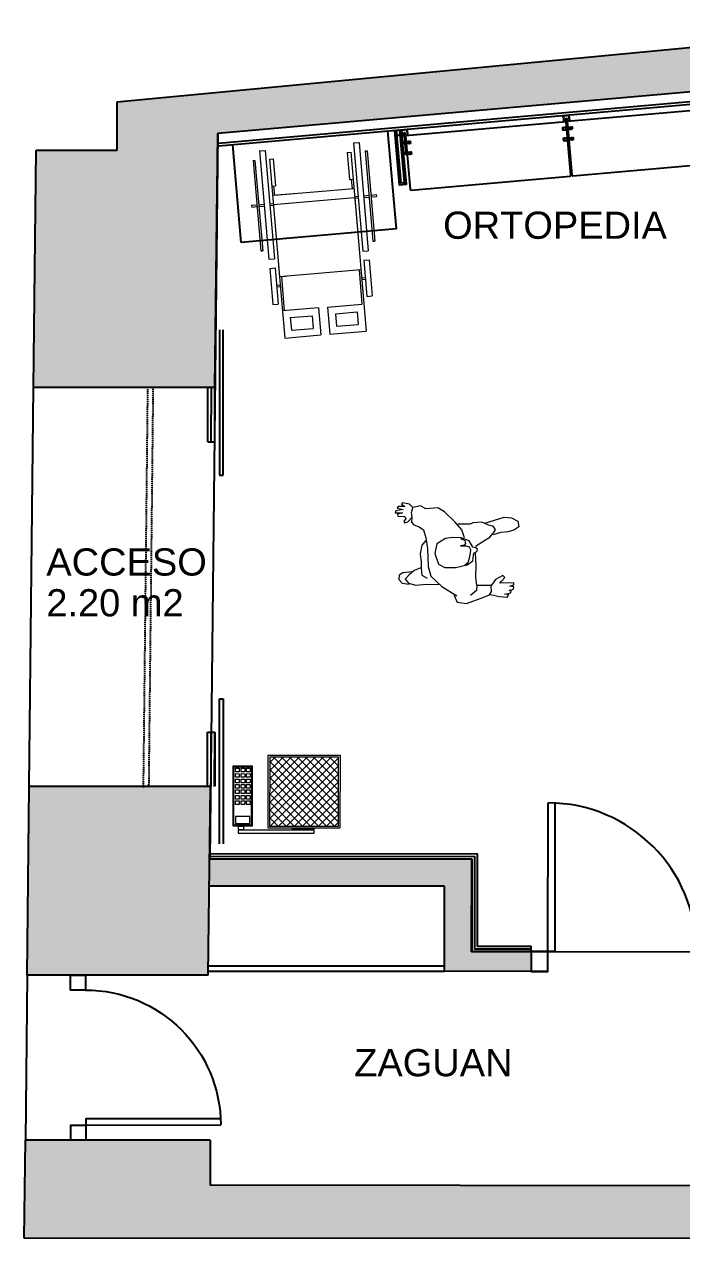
# Model space of a CAD drawing. Header units: millimetres. Extents: x 750 to 30081, y 716 to 7419.
# Drawn here: x 750 to 4374, y 716 to 7419 of the extents above; entities that cross this region are included whole.
import ezdxf

# ---------------------------------------------------------------- set-up
doc = ezdxf.new("R2010")
doc.units = ezdxf.units.MM
doc.set_wipeout_variables(frame=1)
doc.linetypes.add('CONTINUA', pattern=[0])
doc.linetypes.add('HIDDEN', pattern=[0.375, 0.25, -0.125])
for name, color, linetype in [('AREA', 1, 'Continuous'), ('CARPINTERIA', 4, 'Continuous'), ('Cotas bloques dinámicos PM espacio', 7, 'Continuous'), ('Linea Capa Color 0000 JB', 7, 'Continuous'), ('Linea Capa Color 0140 Blau Vidre JB', 140, 'Continuous'), ('MURO', 2, 'Continuous'), ('NIVEL_9', 7, 'Continuous'), ('RELLENO', 164, 'CONTINUA')]:
    doc.layers.add(name, color=color, linetype=linetype)
doc.layers.add('AREA PERIMETRO', color=3, linetype='Continuous', plot=False)
doc.layers.add('CONCEP 2D', color=255, linetype='Continuous', lineweight=15)
doc.styles.add('STYLE1', font='Arial.ttf', dxfattribs={"width": 0.75})

# ---------------------------------------------------------------- blocks, each defined once
blk = doc.blocks.new('GFHGFH')
at = {"layer": 'CONCEP 2D'}
for p, q in [((72906.2, 32650.4), (72890.8, 32612.7)), ((72911.4, 32684.7), (72901.1, 32648.7)), ((72931.9, 32665.8), (72906.2, 32650.4)), ((72933.6, 32700.1), (72911.4, 32684.7)), ((72952.5, 32641.8), (72931.9, 32665.8)), ((72957.6, 32695), (72933.6, 32700.1)), ((72971.3, 32611), (72952.5, 32641.8)), ((72967.9, 32674.4), (72957.6, 32695)), ((72966.2, 32624.7), (72967.9, 32674.4)), ((73281.5, 32660.7), (73273, 32621.2)), ((73291.8, 32660.7), (73281.5, 32660.7)), ((73295.2, 32631.5), (73291.8, 32660.7)), ((73302.1, 32672.7), (73295.2, 32631.5)), ((73312.4, 32667.6), (73302.1, 32672.7)), ((73314.1, 32626.4), (73312.4, 32667.6)), ((73324.4, 32657.3), (73314.1, 32626.4)), ((73333, 32650.4), (73324.4, 32657.3)), ((73329.5, 32614.4), (73333, 32650.4)), ((72890.8, 32612.7), (72887.4, 32552.6)), ((72981.6, 32571.5), (72971.3, 32611)), ((73221.6, 32578.4), (73206.1, 32550.9)), ((73238.7, 32590.4), (73221.6, 32578.4)), ((73249, 32631.5), (73238.7, 32628.1)), ((73238.7, 32628.1), (73242.1, 32609.2)), ((73262.7, 32585.2), (73238.7, 32590.4)), ((73242.1, 32609.2), (73262.7, 32585.2)), ((73261, 32617.8), (73249, 32631.5)), ((73273, 32621.2), (73261, 32617.8)), ((73262.7, 32583.5), (73290.1, 32581.8)), ((73290.1, 32581.8), (73315.8, 32571.5)), ((73317.5, 32571.5), (73338.1, 32586.9)), ((73343.2, 32631.5), (73329.5, 32614.4)), ((73338.1, 32586.9), (73350.1, 32624.7)), ((73350.1, 32624.7), (73343.2, 32631.5)), ((72928.5, 32523.5), (72863.4, 32472)), ((72887.4, 32552.6), (72877.1, 32485.7)), ((72940.5, 32571.5), (72919.9, 32545.8)), ((72983.3, 32530.3), (72928.5, 32523.5)), ((72978.2, 32571.5), (72940.5, 32571.5)), ((73012.5, 32566.4), (72978.2, 32571.5)), ((73082.7, 32521.8), (72983.3, 32530.3)), ((73058.7, 32564.6), (73012.5, 32566.4)), ((73105, 32550.9), (73058.7, 32564.6)), ((73142.7, 32521.8), (73082.7, 32521.8)), ((73127.3, 32525.2), (73105, 32550.9)), ((73187.3, 32530.3), (73142.7, 32521.8)), ((73206.1, 32550.9), (73187.3, 32530.3)), ((73300.4, 32501.2), (73321, 32528.6)), ((73321, 32528.6), (73317.5, 32571.5)), ((72863.4, 32472), (72801.7, 32396.5)), ((72965.7, 32440), (72957.6, 32381.1)), ((72988, 32472.6), (72965.7, 32440)), ((73050.1, 32484.7), (72988, 32472.6)), ((73100.9, 32466.3), (73050.1, 32484.7)), ((73123.9, 32415.4), (73100.9, 32466.3)), ((73297, 32436), (73300.4, 32501.2)), ((72767.4, 32398.3), (72753.7, 32348.5)), ((72805.1, 32410.3), (72767.4, 32398.3)), ((72801.7, 32396.5), (72805.1, 32410.3)), ((72957.6, 32381.1), (72964.5, 32315.9)), ((73115.3, 32329.6), (73123.9, 32374.2)), ((73123.9, 32374.2), (73123.9, 32415.4)), ((73206.1, 32350.2), (73269.5, 32401.7)), ((73269.5, 32401.7), (73297, 32436)), ((72753.7, 32348.5), (72770.8, 32271.3)), ((72817.1, 32285.1), (72794.8, 32321.1)), ((72974.8, 32310.8), (72964.5, 32329.6)), ((72964.5, 32315.9), (72982.2, 32282.8)), ((72998.8, 32300.5), (72974.8, 32310.8)), ((73069, 32310.8), (73060.5, 32291.9)), ((73072.5, 32339.3), (73069, 32310.8)), ((73074.2, 32319.4), (73072.5, 32339.3)), ((73082.7, 32310.8), (73074.2, 32319.4)), ((73098.2, 32312.5), (73082.7, 32310.8)), ((73093.6, 32289.1), (73115.3, 32329.6)), ((73113.7, 32334), (73098.2, 32312.5)), ((73113.6, 32310.8), (73159.9, 32319.4)), ((73159.9, 32319.4), (73206.1, 32350.2)), ((73185.6, 32285.1), (73192.4, 32338.2)), ((72770.8, 32271.3), (72784.5, 32211.3)), ((72846.2, 32278.2), (72817.1, 32285.1)), ((72835.9, 32219.9), (72844.5, 32278.2)), ((72844.5, 32278.2), (72892.5, 32278.2)), ((72892.5, 32278.2), (72952.5, 32267.9)), ((72952.5, 32267.9), (73022, 32261.9)), ((72982.2, 32282.8), (73011.3, 32275.9)), ((73026.2, 32291.9), (72998.8, 32300.5)), ((73011.3, 32275.9), (73022.1, 32272)), ((73022.1, 32272), (73030.2, 32254.8)), ((73045, 32286.8), (73026.2, 32291.9)), ((73030.2, 32254.8), (73041.6, 32248.4)), ((73041.6, 32248.4), (73050.7, 32257)), ((73060.5, 32291.9), (73045, 32286.8)), ((73050.7, 32257), (73055.8, 32273.1)), ((73055.5, 32254.3), (73062.2, 32252.5)), ((73055.8, 32273.1), (73093.6, 32289.1)), ((73062.2, 32252.5), (73079.3, 32214.7)), ((73183.9, 32269.6), (73185.6, 32285.1)), ((73189, 32254.2), (73183.9, 32269.6)), ((73185.6, 32206.1), (73189, 32254.2)), ((72784.5, 32211.3), (72767.4, 32165)), ((72782.8, 32216.4), (72800, 32202.7)), ((72800, 32202.7), (72829.1, 32201)), ((72834.2, 32201), (72835.9, 32219.9)), ((72863.4, 32171.8), (72834.2, 32201)), ((72878.8, 32129), (72863.4, 32171.8)), ((73079.3, 32214.7), (73098.2, 32171.8)), ((73098.2, 32171.8), (73118.7, 32149.5)), ((73154.7, 32144.4), (73166.7, 32173.6)), ((73166.7, 32173.6), (73185.6, 32206.1)), ((73178.7, 32189), (73197.6, 32079.2)), ((72767.4, 32165), (72758.8, 32122.1)), ((72758.8, 32122.1), (72770.8, 32111.8)), ((72770.8, 32111.8), (72776, 32134.1)), ((72776, 32134.1), (72779.4, 32098.1)), ((72791.4, 32094.7), (72793.1, 32106.7)), ((72793.1, 32106.7), (72796.5, 32080.9)), ((72830.8, 32075.8), (72839.4, 32151.3)), ((72839.4, 32151.3), (72849.7, 32141)), ((72849.7, 32141), (72866.8, 32120.4)), ((72866.8, 32120.4), (72878.8, 32129)), ((73115.3, 32108.4), (73108.4, 32153)), ((73113.6, 32070.6), (73115.3, 32108.4)), ((73118.7, 32149.5), (73134.1, 32135.8)), ((73134.1, 32135.8), (73154.7, 32144.4)), ((72779.4, 32098.1), (72791.4, 32094.7)), ((72796.5, 32080.9), (72810.2, 32077.5)), ((72810.2, 32077.5), (72815.4, 32099.8)), ((72815.4, 32099.8), (72820.5, 32075.8)), ((72820.5, 32075.8), (72830.8, 32075.8)), ((73118.7, 32036.3), (73113.6, 32070.6)), ((73189, 32039.8), (73165, 32007.2)), ((73197.6, 32079.2), (73189, 32039.8)), ((73134.1, 32007.2), (73118.7, 32036.3)), ((73165, 32007.2), (73134.1, 32007.2))]:
    blk.add_line(p, q, dxfattribs=at)
blk = doc.blocks.new('A$C6d528a48')
at = {"layer": 'CARPINTERIA', "ltscale": 0.5}
for p, q in [((0.765, 0.72), (0.765, 0)), ((0.765, 0.72), (0.88, 0.72)), ((0.8, 0.72), (0.8, 0))]:
    blk.add_line(p, q, dxfattribs=at)
for points in [[(0, 0.72), (0.08, 0.72), (0.08, 0.8), (0, 0.8)], [(0.8, 0.72), (0.88, 0.72), (0.88, 0.8), (0.8, 0.8)]]:
    blk.add_lwpolyline(points, close=True, dxfattribs=at)
blk.add_arc((0.8, 0.72), 0.72, 180, 270, dxfattribs=at)
blk = doc.blocks.new('silla ruedas')
at = {"layer": 'CONCEP 2D'}
for p, q in [((-8632.2, -87265.5), (-8632.2, -87765.5)), ((-8632.2, -87265.5), (-8622.2, -87265.5)), ((-8622.2, -87265.5), (-8622.2, -87765.5)), ((-8592.2, -87215.5), (-8562.2, -87215.5)), ((-8592.2, -87215.5), (-8592.2, -87815.5)), ((-8562.2, -87215.5), (-8562.2, -87815.5)), ((-8542.2, -87265.5), (-8542.2, -87915.5)), ((-8542.2, -87265.5), (-8522.2, -87265.5)), ((-8522.2, -87265.5), (-8522.2, -87415.5)), ((-8112.2, -87265.5), (-8112.2, -87415.5)), ((-8112.2, -87265.5), (-8092.2, -87265.5)), ((-8092.2, -87265.5), (-8092.2, -87737.1)), ((-8072.2, -87215.5), (-8072.2, -87815.5)), ((-8072.2, -87215.5), (-8042.2, -87215.5)), ((-8042.2, -87215.5), (-8042.2, -87815.5)), ((-8012.2, -87265.5), (-8012.2, -87765.5)), ((-8012.2, -87265.5), (-8002.2, -87265.5)), ((-8002.2, -87265.5), (-8002.2, -87765.5)), ((-8542.2, -87415.5), (-8522.2, -87415.5)), ((-8542.2, -87465.5), (-8401.6, -87465.5)), ((-8532.2, -87415.5), (-8532.2, -87465.5)), ((-8532.2, -87465.5), (-8092.2, -87465.5)), ((-8112.2, -87415.5), (-8092.2, -87415.5)), ((-8102.2, -87415.5), (-8102.2, -87465.5)), ((-8662.2, -87510.5), (-8632.2, -87510.5)), ((-8662.2, -87510.5), (-8662.2, -87520.5)), ((-8662.2, -87520.5), (-8632.2, -87520.5)), ((-8622.2, -87510.5), (-8592.2, -87510.5)), ((-8622.2, -87520.5), (-8592.2, -87520.5)), ((-8562.2, -87510.5), (-8542.2, -87510.5)), ((-8562.2, -87520.5), (-8542.2, -87520.5)), ((-8542.2, -87515.5), (-8092.2, -87515.5)), ((-8542.2, -87515.5), (-8413.3, -87515.5)), ((-8092.2, -87510.5), (-8072.2, -87510.5)), ((-8092.2, -87520.5), (-8092.2, -88255.5)), ((-8092.2, -87520.5), (-8072.2, -87520.5)), ((-8042.2, -87510.5), (-8012.2, -87510.5)), ((-8042.2, -87520.5), (-8012.2, -87520.5)), ((-8002.2, -87510.5), (-7972.2, -87510.5)), ((-8002.2, -87520.5), (-7972.2, -87520.5)), ((-7972.2, -87510.5), (-7972.2, -87520.5)), ((-8632.2, -87765.5), (-8622.2, -87765.5)), ((-8012.2, -87765.5), (-8002.2, -87765.5)), ((-8592.2, -87815.5), (-8562.2, -87815.5)), ((-8592.2, -87865.5), (-8592.2, -88065.5)), ((-8592.2, -87865.5), (-8562.2, -87865.5)), ((-8562.2, -87865.5), (-8562.2, -88065.5)), ((-8542.2, -87831.9), (-8542.2, -88255.5)), ((-8072.2, -87815.5), (-8042.2, -87815.5)), ((-8072.2, -87865.5), (-8072.2, -88065.5)), ((-8072.2, -87865.5), (-8042.2, -87865.5)), ((-8042.2, -87865.5), (-8042.2, -88065.5)), ((-8542.2, -87915.5), (-8092.2, -87915.5)), ((-8542.2, -87915.5), (-8505.5, -87915.5)), ((-8532.2, -87915.5), (-8532.2, -88105.5)), ((-8102.2, -87915.5), (-8102.2, -88105.5)), ((-8562.2, -87960.5), (-8542.2, -87960.5)), ((-8562.2, -87970.5), (-8542.2, -87970.5)), ((-8092.2, -87960.5), (-8072.2, -87960.5)), ((-8092.2, -87970.5), (-8072.2, -87970.5)), ((-8592.2, -88065.5), (-8562.2, -88065.5)), ((-8072.2, -88065.5), (-8042.2, -88065.5)), ((-8342.2, -88105.5), (-8542.2, -88105.5)), ((-8342.2, -88105.5), (-8342.2, -88255.5)), ((-8292.2, -88105.5), (-8102.2, -88105.5)), ((-8292.2, -88105.5), (-8292.2, -88255.5)), ((-8502.2, -88145.5), (-8382.2, -88145.5)), ((-8502.2, -88145.5), (-8502.2, -88215.5)), ((-8382.2, -88145.5), (-8382.2, -88215.5)), ((-8252.2, -88145.5), (-8132.2, -88145.5)), ((-8252.2, -88145.5), (-8252.2, -88215.5)), ((-8132.2, -88145.5), (-8132.2, -88215.5)), ((-8542.2, -88255.5), (-8342.2, -88255.5)), ((-8502.2, -88215.5), (-8382.2, -88215.5)), ((-8292.2, -88255.5), (-8092.2, -88255.5)), ((-8292.2, -88255.5), (-8092.2, -88255.5)), ((-8252.2, -88215.5), (-8132.2, -88215.5))]:
    blk.add_line(p, q, dxfattribs=at)
blk = doc.blocks.new('A$C6BFC268E')
at = {"linetype": 'Continuous'}
for p, q in [((0.0291, 0.4291), (0.4472, 0.4303)), ((0.0291, 0.4115), (0.0291, 0.4291)), ((0.4473, 0.4127), (0.0291, 0.4115)), ((0.0292, 0.4089), (0.0597, 0.409)), ((0.0292, 0.3921), (0.0292, 0.4089)), ((0.0597, 0.409), (0.0598, 0.3922)), ((0.4473, 0.4081), (0.3276, 0.4078)), ((0.3276, 0.4078), (0.3276, 0.4038)), ((0.3276, 0.4038), (0.4473, 0.4042)), ((0.4472, 0.4303), (0.4473, 0.4127)), ((0.4473, 0.4042), (0.4473, 0.4081)), ((0.1056, 0.3901), (0, 0.3898)), ((0, 0.3898), (0.001, 0.0578)), ((0.1006, 0.3851), (0.005, 0.3849)), ((0.005, 0.3849), (0.0059, 0.0628)), ((0.0141, 0.3747), (0.0933, 0.3749)), ((0.0142, 0.3367), (0.0141, 0.3747)), ((0.0934, 0.3369), (0.0142, 0.3367)), ((0.0598, 0.3922), (0.0292, 0.3921)), ((0.0933, 0.3749), (0.0934, 0.3369)), ((0.1016, 0.0631), (0.1006, 0.3851)), ((0.1066, 0.0581), (0.1056, 0.3901)), ((0.1916, 0.4), (0.5916, 0.4011)), ((0.1928, 0), (0.1916, 0.4)), ((0.2017, 0.39), (0.5817, 0.3911)), ((0.2017, 0.3863), (0.2054, 0.39)), ((0.2028, 0.01), (0.2017, 0.39)), ((0.2018, 0.3421), (0.2496, 0.3902)), ((0.5425, 0.011), (0.2018, 0.3498)), ((0.2019, 0.2979), (0.2938, 0.3903)), ((0.2021, 0.2537), (0.338, 0.3904)), ((0.2022, 0.2095), (0.3822, 0.3905)), ((0.2023, 0.1653), (0.4264, 0.3907)), ((0.2024, 0.1211), (0.4706, 0.3908)), ((0.2026, 0.0769), (0.5148, 0.3909)), ((0.2027, 0.0327), (0.559, 0.3911)), ((0.5827, 0.0151), (0.2056, 0.39)), ((0.2243, 0.0101), (0.5817, 0.3696)), ((0.5826, 0.0593), (0.2498, 0.3902)), ((0.5825, 0.1034), (0.294, 0.3903)), ((0.5824, 0.1476), (0.3382, 0.3904)), ((0.5822, 0.1918), (0.3824, 0.3905)), ((0.5821, 0.236), (0.4266, 0.3907)), ((0.582, 0.2802), (0.4708, 0.3908)), ((0.5818, 0.3244), (0.515, 0.3909)), ((0.5817, 0.3686), (0.5591, 0.3911)), ((0.5817, 0.3911), (0.5828, 0.0111)), ((0.5916, 0.4011), (0.5928, 0.0012)), ((0.0344, 0.2706), (0.0144, 0.2705)), ((0.0144, 0.2705), (0.0145, 0.2505)), ((0.0345, 0.2506), (0.0344, 0.2706)), ((0.0644, 0.2707), (0.0444, 0.2706)), ((0.0444, 0.2706), (0.0445, 0.2506)), ((0.0645, 0.2507), (0.0644, 0.2707)), ((0.0744, 0.2707), (0.0745, 0.2507)), ((0.0944, 0.2707), (0.0744, 0.2707)), ((0.0945, 0.2507), (0.0944, 0.2707)), ((0.4983, 0.0109), (0.2019, 0.3056)), ((0.2684, 0.0102), (0.5818, 0.3254)), ((0.3126, 0.0103), (0.582, 0.2812)), ((0.0145, 0.2505), (0.0345, 0.2506)), ((0.0345, 0.2406), (0.0145, 0.2405)), ((0.0145, 0.2405), (0.0146, 0.2205)), ((0.0146, 0.2205), (0.0346, 0.2206)), ((0.0346, 0.2106), (0.0146, 0.2105)), ((0.0146, 0.2105), (0.0147, 0.1905)), ((0.0346, 0.2206), (0.0345, 0.2406)), ((0.0347, 0.1906), (0.0346, 0.2106)), ((0.0445, 0.2506), (0.0645, 0.2507)), ((0.0645, 0.2407), (0.0445, 0.2406)), ((0.0445, 0.2406), (0.0446, 0.2206)), ((0.0446, 0.2206), (0.0646, 0.2207)), ((0.0646, 0.2107), (0.0446, 0.2106)), ((0.0446, 0.2106), (0.0447, 0.1906)), ((0.0646, 0.2207), (0.0645, 0.2407)), ((0.0647, 0.1907), (0.0646, 0.2107)), ((0.0745, 0.2507), (0.0945, 0.2507)), ((0.0745, 0.2407), (0.0746, 0.2207)), ((0.0945, 0.2407), (0.0745, 0.2407)), ((0.0746, 0.2207), (0.0946, 0.2207)), ((0.0746, 0.2107), (0.0747, 0.1907)), ((0.0946, 0.2107), (0.0746, 0.2107)), ((0.0946, 0.2207), (0.0945, 0.2407)), ((0.0947, 0.1907), (0.0946, 0.2107)), ((0.4541, 0.0108), (0.202, 0.2614)), ((0.4099, 0.0106), (0.2022, 0.2172)), ((0.3568, 0.0105), (0.5821, 0.237)), ((0.0147, 0.1905), (0.0347, 0.1906)), ((0.0347, 0.1806), (0.0147, 0.1805)), ((0.0147, 0.1805), (0.0147, 0.1605)), ((0.0147, 0.1605), (0.0347, 0.1606)), ((0.0348, 0.1506), (0.0148, 0.1505)), ((0.0148, 0.1505), (0.0148, 0.1305)), ((0.0347, 0.1606), (0.0347, 0.1806)), ((0.0348, 0.1306), (0.0348, 0.1506)), ((0.0447, 0.1906), (0.0647, 0.1907)), ((0.0647, 0.1807), (0.0447, 0.1806)), ((0.0447, 0.1806), (0.0447, 0.1606)), ((0.0447, 0.1606), (0.0647, 0.1607)), ((0.0648, 0.1507), (0.0448, 0.1506)), ((0.0448, 0.1506), (0.0448, 0.1306)), ((0.0647, 0.1607), (0.0647, 0.1807)), ((0.0648, 0.1307), (0.0648, 0.1507)), ((0.0747, 0.1907), (0.0947, 0.1907)), ((0.0747, 0.1807), (0.0747, 0.1607)), ((0.0947, 0.1807), (0.0747, 0.1807)), ((0.0747, 0.1607), (0.0947, 0.1607)), ((0.0748, 0.1507), (0.0748, 0.1307)), ((0.0948, 0.1507), (0.0748, 0.1507)), ((0.0947, 0.1607), (0.0947, 0.1807)), ((0.0948, 0.1307), (0.0948, 0.1507)), ((0.3657, 0.0105), (0.2023, 0.173)), ((0.401, 0.0106), (0.5822, 0.1928)), ((0.4452, 0.0107), (0.5824, 0.1486)), ((0.0148, 0.1305), (0.0348, 0.1306)), ((0.0349, 0.1206), (0.0149, 0.1205)), ((0.0149, 0.1205), (0.0149, 0.1005)), ((0.0149, 0.1005), (0.0349, 0.1006)), ((0.0349, 0.0906), (0.0149, 0.0905)), ((0.0149, 0.0905), (0.015, 0.0705)), ((0.015, 0.0705), (0.035, 0.0706)), ((0.0349, 0.1006), (0.0349, 0.1206)), ((0.035, 0.0706), (0.0349, 0.0906)), ((0.0448, 0.1306), (0.0648, 0.1307)), ((0.0649, 0.1207), (0.0449, 0.1206)), ((0.0449, 0.1206), (0.0449, 0.1006)), ((0.0449, 0.1006), (0.0649, 0.1007)), ((0.0649, 0.0907), (0.0449, 0.0906)), ((0.0449, 0.0906), (0.045, 0.0706)), ((0.045, 0.0706), (0.065, 0.0707)), ((0.0649, 0.1007), (0.0649, 0.1207)), ((0.065, 0.0707), (0.0649, 0.0907)), ((0.0748, 0.1307), (0.0948, 0.1307)), ((0.0749, 0.1207), (0.0749, 0.1007)), ((0.0949, 0.1207), (0.0749, 0.1207)), ((0.0749, 0.1007), (0.0949, 0.1007)), ((0.0749, 0.0907), (0.075, 0.0707)), ((0.0949, 0.0907), (0.0749, 0.0907)), ((0.075, 0.0707), (0.095, 0.0707)), ((0.0949, 0.1007), (0.0949, 0.1207)), ((0.095, 0.0707), (0.0949, 0.0907)), ((0.3215, 0.0104), (0.2024, 0.1288)), ((0.2773, 0.0102), (0.2025, 0.0846)), ((0.4894, 0.0109), (0.5825, 0.1045)), ((0.001, 0.0578), (0.1066, 0.0581)), ((0.0059, 0.0628), (0.1016, 0.0631)), ((0.5928, 0.0012), (0.1928, 0)), ((0.2331, 0.0101), (0.2027, 0.0404)), ((0.5828, 0.0111), (0.2028, 0.01)), ((0.5336, 0.011), (0.5826, 0.0603)), ((0.5778, 0.0111), (0.5827, 0.0161))]:
    blk.add_line(p, q, dxfattribs=at)

msp = doc.modelspace()

# ---------------------------------------------------------------- hatches: boundary and pattern name
at = {"layer": 'RELLENO', "ltscale": 0.5}
h = msp.add_hatch(color=256, dxfattribs=at)
h.dxf.hatch_style = 1
h.paths.add_polyline_path([(6412.7, 7178.8), (10467.8, 7178.8), (10467.8, 6708.8), (11067.8, 6708.8), (11067.8, 7178.8), (14747.8, 7178.8), (14747.8, 7418.8), (5767.9, 7418.8), (1261.9, 6991.2), (1261.9, 6725.3), (815.6, 6725.3), (800.9, 5416.1), (1801, 5415.3), (1815.9, 6816.3), (5722.7, 7161.1), (5722.7, 6678.8), (6412.7, 6678.8)])
h.paths.add_polyline_path([(15337.8, 7008.8), (15337.8, 7418.8), (14747.8, 7418.8), (14747.8, 7008.8)])
h.paths.add_polyline_path([(15337.8, 7418.8), (15337.8, 7188.8), (17837.8, 7188.8), (17837.8, 7418.8)])
h.paths.add_polyline_path([(18262.8, 7418.8), (17837.8, 7418.8), (17837.8, 7018.8), (18262.8, 7018.8)])
h.paths.add_polyline_path([(18262.8, 7418.8), (18262.8, 7208.8), (21807.8, 7208.8), (21807.8, 7418.8)])
h.paths.add_polyline_path([(21807.8, 7418.8), (21807.8, 6953.8), (22246.3, 6953.8), (22246.3, 7418.8)])
h.paths.add_polyline_path([(25772.8, 7248.8), (25772.8, 7418.8), (22246.3, 7418.8), (22246.3, 7248.8)])
h.paths.add_polyline_path([(26372.8, 7418.8), (25772.8, 7418.8), (25772.8, 6953.8), (26372.8, 6953.8)])
h.paths.add_polyline_path([(26372.8, 7418.8), (26372.8, 7228.8), (28334.2, 7228.8), (28422, 5958.8), (28722.7, 5958.8), (28621.7, 7418.8)])
h.paths.add_polyline_path([(28787.1, 5028.8), (28486.3, 5028.8), (28519.2, 4553.7), (28818.8, 4570.2)])
h = msp.add_hatch(color=256, dxfattribs=at)
h.dxf.hatch_style = 1
h.paths.add_polyline_path([(777, 3215.7), (765.4, 2175.3), (1764.3, 2175.3), (1777, 3214.9)])
h = msp.add_hatch(color=256, dxfattribs=at)
h.dxf.hatch_style = 2
h.paths.add_polyline_path([(1772.1, 2816.5), (1770.3, 2666.5), (3066.5, 2665.4), (3066.1, 2195.5), (3545, 2195), (3545.1, 2305), (3216.2, 2305.2), (3216.7, 2815.2)])
h = msp.add_hatch(color=256, dxfattribs=at)
h.dxf.hatch_style = 1
h.paths.add_polyline_path([(14706, 1162.7), (11222.1, 836.3), (11211, 1592.9), (10971, 1582.7), (10966.2, 1912.7), (10696.2, 1908.8), (10709.4, 1008.7), (1775.1, 1016.6), (1775.3, 1265.3), (755.5, 1265.3), (749.7, 725.3), (11222.1, 716.4), (14720.8, 968.8), (15337.8, 968.8), (15337.8, 1958.8), (15177.6, 1958.8), (15177.6, 1779.4), (14706.7, 1757.6)])

# ---------------------------------------------------------------- linework, layer by layer
at = {"color": 140, "ltscale": 10}
for p, q in [((3740.1, 6850.6), (3746.4, 6778.9)), ((3746.1, 6851.1), (3752.4, 6779.4)), ((2847.6, 6771.8), (2853.9, 6700.1)), ((2853.5, 6772.3), (2859.9, 6700.6))]:
    msp.add_line(p, q, dxfattribs=at)
at = {"ltscale": 10}
for points in [[(3725.1, 6884.4), (3754.9, 6887), (3752.3, 6916.9), (3722.4, 6914.3)], [(3754.9, 6887), (3725.1, 6884.4), (3722.4, 6914.3), (3752.3, 6916.9)], [(2832.5, 6805.6), (2862.4, 6808.2), (2859.8, 6838.1), (2829.9, 6835.5)], [(2862.4, 6808.2), (2832.5, 6805.6), (2829.9, 6835.5), (2859.8, 6838.1)], [(3717.3, 6835.5), (3742.2, 6837.7), (3741.1, 6850.7), (3716.2, 6848.5)], [(3747.4, 6778.9), (3751.4, 6779.3), (3740.8, 6898.8), (3736.9, 6898.5)], [(3751.4, 6779.3), (3747.4, 6778.9), (3736.9, 6898.5), (3740.8, 6898.8)], [(3771.1, 6840.3), (3746.2, 6838.1), (3745.1, 6851), (3770, 6853.2)], [(2854.9, 6700.2), (2858.9, 6700.5), (2848.3, 6820.1), (2844.3, 6819.7)], [(2858.9, 6700.5), (2854.9, 6700.2), (2844.3, 6819.7), (2848.3, 6820.1)], [(2878.6, 6761.5), (2853.7, 6759.3), (2852.5, 6772.2), (2877.4, 6774.4)], [(3722.5, 6776.7), (3747.4, 6778.9), (3746.3, 6791.9), (3721.4, 6789.7)], [(3776.3, 6781.5), (3751.4, 6779.3), (3750.3, 6792.2), (3775.2, 6794.4)], [(2883.8, 6702.7), (2858.9, 6700.5), (2857.7, 6713.5), (2882.6, 6715.7)]]:
    msp.add_lwpolyline(points, close=True, dxfattribs=at)
at = {"color": 8, "ltscale": 10}
for points in [[(3724.1, 6849.2, 1), (3722.2, 6849), (3723.3, 6836, 1), (3725.3, 6836.2)], [(3762, 6852.5, -1), (3764, 6852.7), (3765.1, 6839.7, -1), (3763.1, 6839.6)], [(2869.5, 6773.7, -1), (2871.5, 6773.9), (2872.6, 6761, -1), (2870.6, 6760.8)], [(3729.3, 6790.4, 1), (3727.3, 6790.2), (3728.5, 6777.3, 1), (3730.5, 6777.4)], [(3767.2, 6793.7, -1), (3769.2, 6793.9), (3770.3, 6781, -1), (3768.3, 6780.8)], [(2874.7, 6715, -1), (2876.6, 6715.1), (2877.8, 6702.2, -1), (2875.8, 6702)]]:
    msp.add_lwpolyline(points, format="xyb", close=True, dxfattribs=at)
at = {"ltscale": 10}
for points in [[(3739.1, 6850.5), (3741.1, 6850.7), (3742.2, 6837.7), (3740.2, 6837.5, -0.307692)], [(3747.1, 6851.2), (3745.1, 6851), (3746.2, 6838.1), (3748.2, 6838.2, 0.307692)], [(2846.6, 6771.7), (2848.6, 6771.9), (2849.7, 6758.9), (2847.7, 6758.8, -0.307692)], [(2854.5, 6772.4), (2852.5, 6772.2), (2853.7, 6759.3), (2855.7, 6759.5, 0.307692)], [(3744.3, 6791.7), (3746.3, 6791.9), (3747.4, 6778.9), (3745.4, 6778.8, -0.307692)], [(3752.2, 6792.4), (3750.3, 6792.2), (3751.4, 6779.3), (3753.4, 6779.5, 0.307692)], [(2851.7, 6712.9), (2853.7, 6713.1), (2854.9, 6700.2), (2852.9, 6700, -0.307692)], [(2859.7, 6713.6), (2857.7, 6713.5), (2858.9, 6700.5), (2860.9, 6700.7, 0.307692)]]:
    msp.add_lwpolyline(points, format="xyb", close=True, dxfattribs=at)
at = {"layer": 'AREA PERIMETRO', "ltscale": 0.5}
for p, q in [((2802.4, 6291.6), (2754.9, 6828.9)), ((1946, 6216), (1898.6, 6753.3)), ((2802.4, 6291.6), (1946, 6216))]:
    msp.add_line(p, q, dxfattribs=at)
at = {"layer": 'CARPINTERIA', "ltscale": 0.5}
for p, q in [((777, 3215.3), (800.9, 5416.1)), ((3636.2, 2305.2), (3637.5, 3125.2)), ((3676.1, 2305.2), (3677.4, 3125.2)), ((3676.1, 2305.2), (3545.1, 2305.4)), ((3066.1, 2225.5), (1764.9, 2225.5)), ((765.4, 2175.4), (755.5, 1265.3)), ((3066.1, 2195.5), (1764.5, 2195.5))]:
    msp.add_line(p, q, dxfattribs=at)
msp.add_lwpolyline([(3636.2, 2305.2), (3545.1, 2305.4), (3545, 2195.8), (3636.1, 2195.6)], close=True, dxfattribs=at)
msp.add_arc((3636.2, 2305.2), 820, 359.90762, 89.90762, dxfattribs=at)
at = {"layer": 'Cotas bloques dinámicos PM espacio', "lineweight": 13, "ltscale": 10}
for p, q in [((2825.5, 6544), (2816.4, 6533.1)), ((2845.4, 6545.7), (2856.3, 6536.7))]:
    msp.add_line(p, q, dxfattribs=at)
for points in [[(2801.8, 6812.9), (2821.7, 6814.7), (2819.9, 6834.6), (2800, 6832.9)], [(2801.8, 6812.9), (2821.7, 6814.7), (2822.6, 6804.7), (2802.6, 6803)]]:
    msp.add_lwpolyline(points, close=True, dxfattribs=at)
at = {"layer": 'Linea Capa Color 0000 JB'}
msp.add_lwpolyline([(2790, 6832), (2816.4, 6533.1), (2856.3, 6536.7), (2829.9, 6835.5), (2790, 6832)], dxfattribs=at)
msp.add_lwpolyline([(2790, 6832), (2816.4, 6533.1), (2856.3, 6536.7), (2829.9, 6835.5), (2790, 6832)], dxfattribs=at)
msp.add_lwpolyline([(2800, 6832.9), (2825.5, 6544), (2845.4, 6545.7), (2819.9, 6834.6)], close=True, dxfattribs=at)
at = {"layer": 'Linea Capa Color 0140 Blau Vidre JB', "ltscale": 10}
for points in [[(3774.7, 6583.6), (4651.3, 6661, 0.414214), (4655.8, 6666.4), (4629.9, 6960.2), (3743.3, 6882), (3769.3, 6588.1, 0.414214)], [(2882.2, 6504.8), (3758.8, 6582.2, 0.414214), (3763.3, 6587.6), (3737.4, 6881.5), (2850.8, 6803.2), (2876.7, 6509.4, 0.414214)]]:
    msp.add_lwpolyline(points, format="xyb", close=True, dxfattribs=at)
at = {"layer": 'MURO', "ltscale": 0.5}
for p, q in [((1261.9, 6991.2), (5767.9, 7418.8)), ((1261.9, 6725.3), (1261.9, 6991.2)), ((1801, 5415.3), (1815.9, 6816.3)), ((800.9, 5416.1), (815.6, 6725.3)), ((815.6, 6725.3), (1261.9, 6725.3)), ((1801, 5415.3), (800.9, 5416.1)), ((765.4, 2175.3), (777, 3215.7)), ((1777, 3214.9), (777, 3215.7)), ((1764.3, 2175.3), (1777, 3214.9)), ((3216.7, 2815.2), (1772.1, 2816.5)), ((3216.2, 2305.2), (3216.7, 2815.2)), ((3066.5, 2665.4), (1772, 2666.5)), ((3066.1, 2195.5), (3066.5, 2665.4)), ((3676.1, 2305.2), (3216.2, 2305.2)), ((3545.1, 2305), (3545.1, 2335)), ((1764.3, 2175.3), (765.4, 2175.3)), ((3636.1, 2195), (1775.3, 2196.6)), ((749.7, 725.3), (755.5, 1265.3)), ((1775.3, 1265.3), (755.5, 1265.3)), ((1775.3, 1265.3), (1775.1, 1016.6)), ((10709.4, 1008.7), (1775.1, 1016.6)), ((11222.1, 716.4), (749.7, 725.3))]:
    msp.add_line(p, q, dxfattribs=at)
at = {"layer": 'MURO', "color": 5, "linetype": 'HIDDEN', "ltscale": 0.5}
for p, q in [((1406.9, 3208.5), (1430.9, 5409.3)), ((1436.9, 3208.1), (1460.9, 5409))]:
    msp.add_line(p, q, dxfattribs=at)
at = {"layer": 'MURO', "ltscale": 0.5}
for points in [[(6412.7, 7178.8), (6412.7, 6678.8), (5722.7, 6678.8), (5722.7, 7161.1), (1815.9, 6816.3)], [(15337.8, 7008.8), (14747.8, 7008.8), (14747.8, 7178.8), (11067.8, 7178.8), (11067.8, 6708.8), (10467.8, 6708.8), (10467.8, 7178.8), (6412.7, 7178.8), (6412.7, 6678.8), (5722.7, 6678.8), (5722.7, 7161.1), (1815.9, 6816.3)], [(15177.8, 6938.8), (14677.8, 6938.8), (14677.8, 7108.8), (11137.8, 7108.8), (11137.8, 6638.8), (10397.8, 6638.8), (10397.8, 7108.8), (6482.7, 7108.8), (6482.7, 6608.8), (5652.7, 6608.8), (5652.7, 7084.6), (1822, 6746.5)], [(1772.1, 2816.5), (3216.7, 2815.2), (3216.7, 2305.2), (3545.1, 2305)], [(1772.2, 2846.5), (3246.7, 2845.2), (3246.7, 2335.2), (3545.1, 2335)], [(3636.2, 2304.9), (3636.2, 2304.9)]]:
    msp.add_lwpolyline(points, dxfattribs=at)
at = {"layer": 'MURO', "color": 5, "ltscale": 0.5}
for points in [[(15177.8, 6953.8), (14692.8, 6953.8), (14692.8, 7123.8), (11122.8, 7123.8), (11122.8, 6653.8), (10412.8, 6653.8), (10412.8, 7123.8), (6467.7, 7123.8), (6467.7, 6623.8), (5667.7, 6623.8), (5667.7, 7101), (1820.7, 6761.5)], [(1772.2, 2831.5), (3231.7, 2830.2), (3231.7, 2320.2), (3545.1, 2320)]]:
    msp.add_lwpolyline(points, dxfattribs=at)
at = {"layer": 'NIVEL_9', "color": 4, "linetype": 'Continuous'}
for p, q in [((1826.6, 5733.1), (1826.6, 4933.1)), ((1846.6, 4933.1), (1846.6, 5733.1)), ((1760.7, 5116.1), (1761, 5415.3)), ((1780.7, 5116.1), (1781, 5415.3)), ((1800.7, 5116.1), (1801, 5415.3)), ((1760.7, 5116.1), (1800.7, 5116.1)), ((1826.6, 4933.1), (1846.6, 4933.1)), ((1826.6, 2899), (1826.6, 3699)), ((1826.6, 3699), (1846.6, 3699)), ((1846.6, 3699), (1846.6, 2899)), ((1759.1, 3215.3), (1759.4, 3516.1)), ((1759.4, 3516.1), (1799.4, 3516.1)), ((1760.7, 3516.1), (1800.7, 3516.1)), ((1779.1, 3215.3), (1779.4, 3516.1)), ((1799.1, 3215.3), (1799.4, 3516.1)), ((1800.7, 3516.1), (1801, 3216.8))]:
    msp.add_line(p, q, dxfattribs=at)
at = {"layer": 'NIVEL_9', "color": 7, "linetype": 'Continuous'}
msp.add_line((3636.1, 2195), (3636.2, 2305.2), dxfattribs=at)
at = {"layer": 'RELLENO', "ltscale": 0.5}
msp.add_line((3545.1, 2305), (3545, 2195), dxfattribs=at)

# ---------------------------------------------------------------- block references
at = {"layer": 'CONCEP 2D', "rotation": 4.900961216460618}
msp.add_blockref('silla ruedas', (3156.9, 94351.3), dxfattribs=at)
at = {"layer": 'CONCEP 2D', "xscale": -1000.000000000003, "yscale": 1000.000000000003, "zscale": 1000.000000000003, "rotation": 180.1163586555884}
msp.add_blockref('A$C6BFC268E', (1899.7, 3386.9), dxfattribs=at)
at = {"layer": 'MURO', "ltscale": 0.5, "xscale": -1034.090909085259, "yscale": 1034.090909085259, "zscale": 1034.090909085259, "rotation": 90.09238314263487}
msp.add_blockref('A$C6d528a48', (1831.4, 2176.6), dxfattribs=at)

# ---------------------------------------------------------------- texts
at = {"layer": 'AREA', "color": 3, "style": 'STYLE1'}
for s, p in [('ORTOPEDIA', (3058.9, 6235.9, -1000)), ('ACCESO', (871.1, 4378.8)), ('2.20 m2', (871.1, 4153.8)), ('ZAGUAN', (2568.5, 1617.6))]:
    msp.add_text(s, height=150, dxfattribs=at).set_placement(p)

# ---------------------------------------------------------------- next in the draw order: block references
at = {"layer": 'CONCEP 2D', "rotation": 97.65702709077568}
msp.add_blockref('GFHGFH', (44942, -63569.4), dxfattribs=at)

# ---------------------------------------------------------------- next in the draw order: linework, layer by layer
at = {"layer": 'AREA PERIMETRO', "ltscale": 0.5}
msp.add_lwpolyline([(10467.8, 7178.8), (6412.7, 7178.8), (6412.7, 6678.8), (5722.7, 6678.8), (5722.7, 7161.1), (1815.9, 6816.3), (1772.1, 2816.5), (3216.7, 2815.2), (3216.2, 2305.2), (6286.2, 2302.7), (6286.2, 1992.6), (11262, 2018.8)], dxfattribs=at)

doc.saveas('drawing.dxf')
